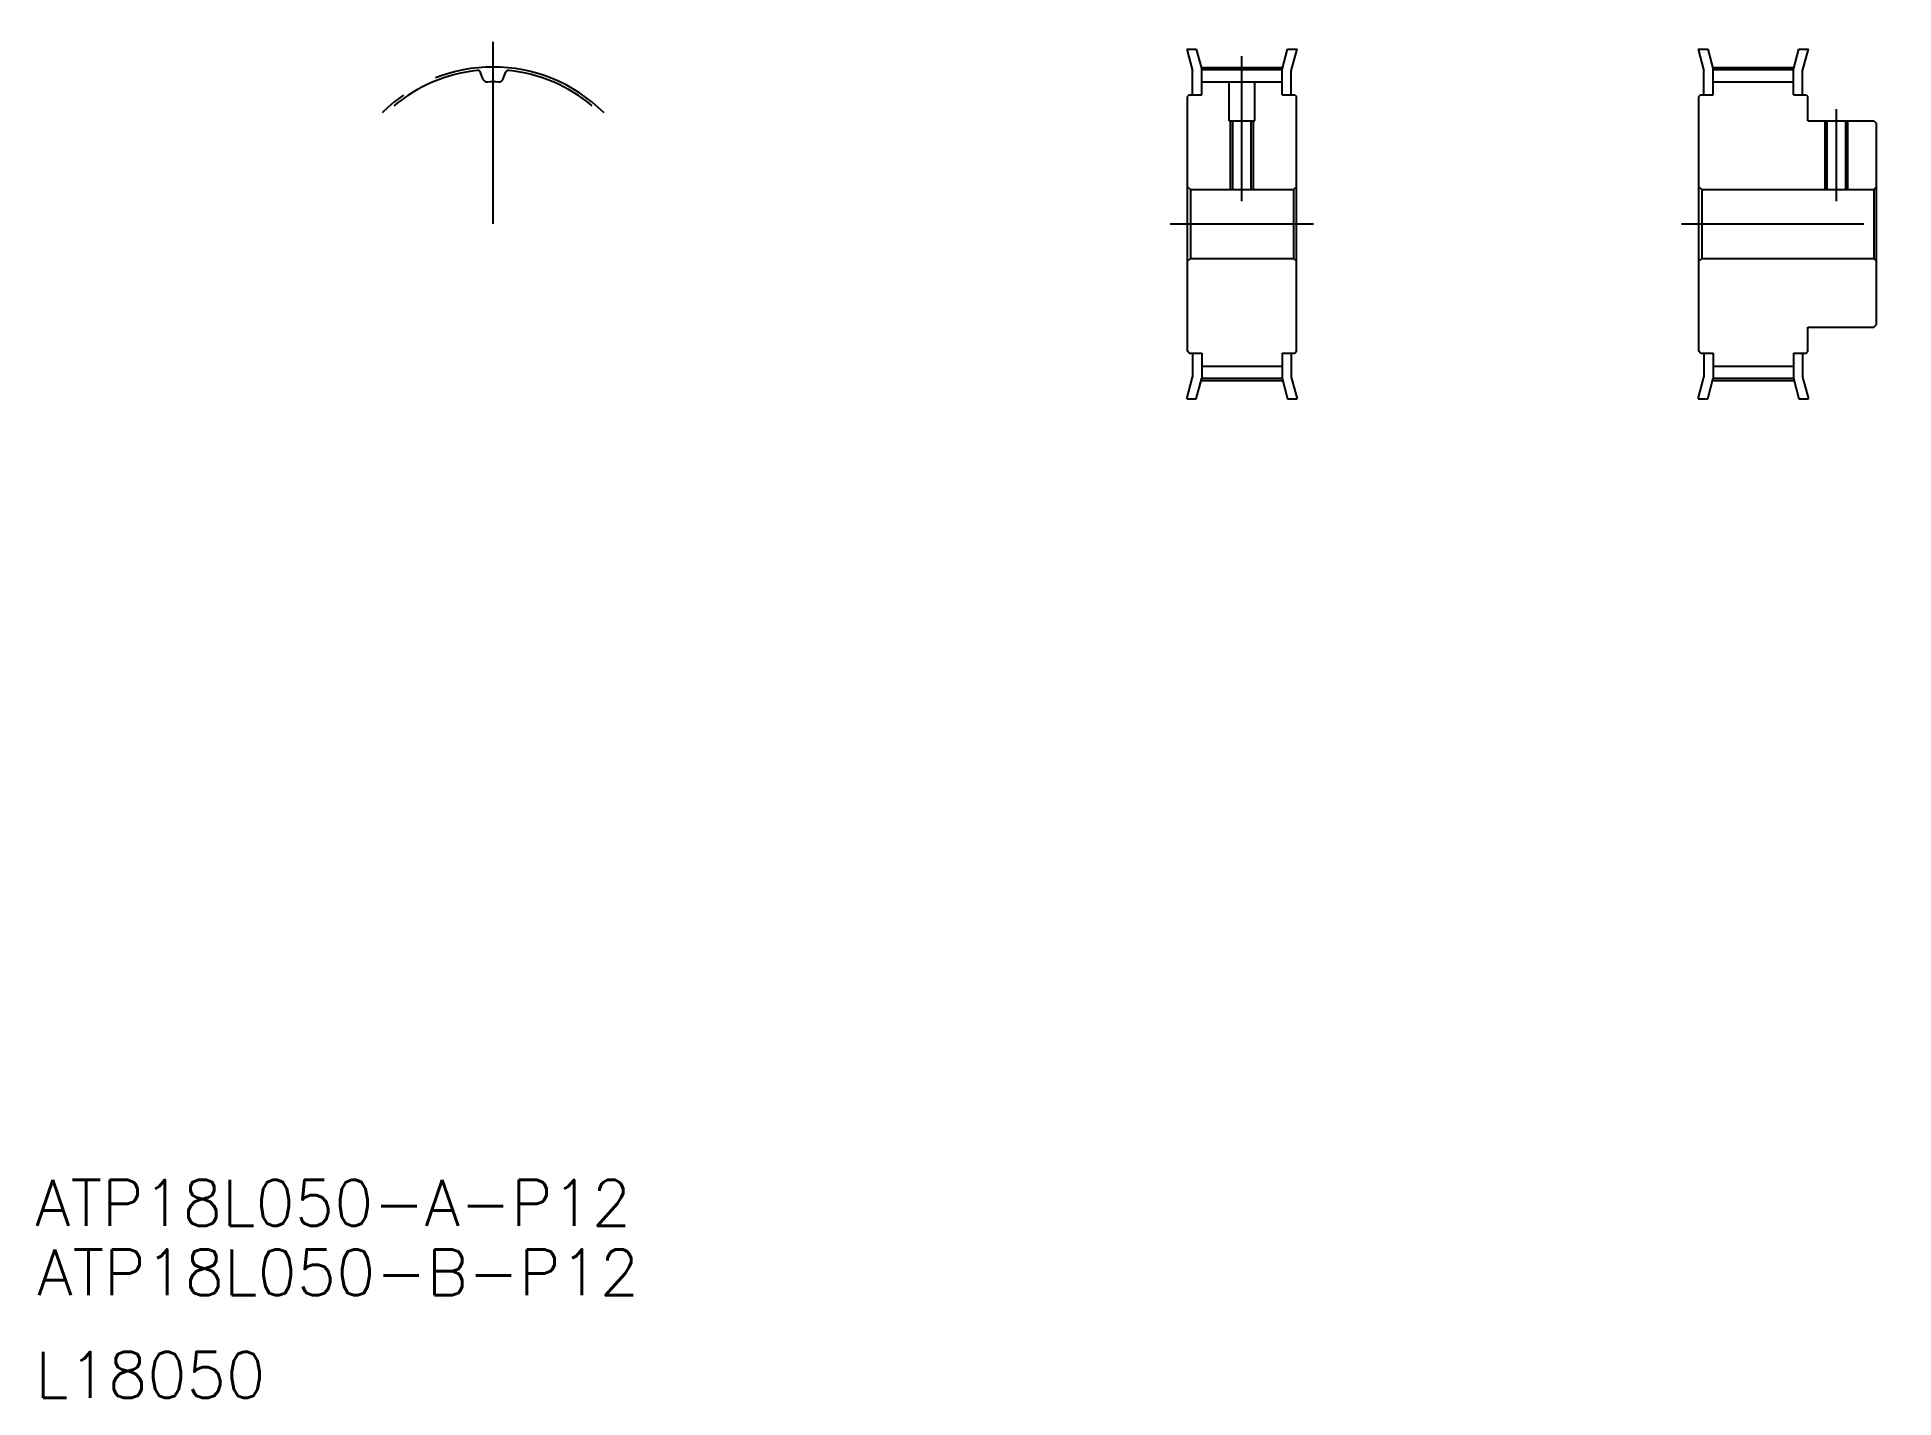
# Model space of a CAD drawing. Extents: x 82 to 406, y -33 to 204.
import ezdxf

# ---------------------------------------------------------------- set-up
doc = ezdxf.new("R2010")
doc.units = 0
doc.linetypes.add('CENTER', pattern=[50.8, 31.75, -6.35, 6.35, -6.35])
doc.linetypes.add('DASHED', pattern=[19.05, 12.7, -6.35])
doc.layers.get('0').update_dxf_attribs({"linetype": 'CONTINUOUS'})
doc.layers.add('CENTER', color=1, linetype='CENTER')
doc.styles.get("Standard").update_dxf_attribs({"font": 'txt', "bigfont": 'BIGFONT'})

msp = doc.modelspace()

# ---------------------------------------------------------------- linework, layer by layer
at = {"color": 7, "linetype": 'CONTINUOUS'}
for p, q in [((282.44, 202.17), (283.46, 198.37)), ((282.44, 202.17), (284.1, 202.17)), ((284.1, 202.17), (285.06, 198.58)), ((299.06, 198.58), (300.02, 202.17)), ((300.02, 202.17), (301.68, 202.17)), ((300.66, 198.37), (301.68, 202.17)), ((371.59, 202.17), (373.25, 202.17)), ((371.59, 202.17), (372.61, 198.37)), ((373.25, 202.17), (374.21, 198.58)), ((388.21, 198.58), (389.17, 202.17)), ((389.17, 202.17), (390.83, 202.17)), ((389.81, 198.37), (390.83, 202.17)), ((159.73, 197), (159.33, 198.09)), ((163.27, 197), (163.67, 198.09)), ((283.46, 194.17), (283.46, 198.37)), ((285.06, 194.17), (285.06, 198.58)), ((285.06, 198.58), (299.06, 198.58)), ((299.06, 194.17), (299.06, 198.58)), ((300.66, 194.17), (300.66, 198.37)), ((372.61, 194.17), (372.61, 198.37)), ((374.21, 194.17), (374.21, 198.58)), ((374.21, 198.58), (388.21, 198.58)), ((388.21, 194.17), (388.21, 198.58)), ((389.81, 194.17), (389.81, 198.37)), ((285.06, 196.45), (299.06, 196.45)), ((374.21, 196.45), (388.21, 196.45)), ((282.86, 194.17), (282.56, 193.87)), ((282.56, 149.47), (282.56, 193.87)), ((282.86, 194.17), (285.06, 194.17)), ((299.06, 194.17), (301.26, 194.17)), ((301.26, 194.17), (301.56, 193.87)), ((301.56, 149.47), (301.56, 193.87)), ((372.01, 194.17), (371.71, 193.87)), ((371.71, 149.47), (371.71, 193.87)), ((372.01, 194.17), (374.21, 194.17)), ((388.21, 194.17), (390.41, 194.17)), ((390.41, 194.17), (390.71, 193.87)), ((390.71, 189.67), (390.71, 193.87)), ((390.71, 189.67), (402.21, 189.67)), ((402.21, 189.67), (402.71, 189.17)), ((402.71, 154.17), (402.71, 189.17)), ((282.56, 178.17), (283.06, 177.67)), ((301.56, 178.17), (301.06, 177.67)), ((371.71, 178.17), (372.21, 177.67)), ((402.21, 177.67), (402.71, 178.17)), ((283.06, 177.67), (283.06, 165.67)), ((283.06, 177.67), (301.06, 177.67)), ((301.06, 177.67), (301.06, 165.67)), ((372.21, 177.67), (402.21, 177.67)), ((372.21, 177.67), (372.21, 165.67)), ((402.21, 177.67), (402.21, 165.67)), ((402.71, 171.67), (402.71, 171.67)), ((282.56, 165.17), (283.06, 165.67)), ((283.06, 165.67), (301.06, 165.67)), ((301.56, 165.17), (301.06, 165.67)), ((371.71, 165.17), (372.21, 165.67)), ((372.21, 165.67), (402.21, 165.67)), ((402.21, 165.67), (402.71, 165.17)), ((402.71, 162.92), (402.71, 162.92)), ((390.71, 153.67), (402.21, 153.67)), ((390.71, 149.47), (390.71, 153.67)), ((402.21, 153.67), (402.71, 154.17)), ((282.86, 149.17), (282.56, 149.47)), ((282.86, 149.17), (285.06, 149.17)), ((283.46, 149.17), (283.46, 144.98)), ((285.06, 149.17), (285.06, 144.77)), ((299.06, 149.17), (301.26, 149.17)), ((299.06, 149.17), (299.06, 144.77)), ((300.66, 149.17), (300.66, 144.98)), ((301.26, 149.17), (301.56, 149.47)), ((372.01, 149.17), (371.71, 149.47)), ((372.01, 149.17), (374.21, 149.17)), ((372.61, 149.17), (372.61, 144.98)), ((374.21, 149.17), (374.21, 144.77)), ((388.21, 149.17), (390.41, 149.17)), ((388.21, 149.17), (388.21, 144.77)), ((389.81, 149.17), (389.81, 144.98)), ((390.41, 149.17), (390.71, 149.47)), ((285.06, 146.9), (299.06, 146.9)), ((374.21, 146.9), (388.21, 146.9)), ((282.44, 141.17), (283.46, 144.98)), ((284.1, 141.17), (285.06, 144.77)), ((285.06, 144.77), (299.06, 144.77)), ((299.06, 144.77), (300.02, 141.17)), ((300.66, 144.98), (301.68, 141.17)), ((371.59, 141.17), (372.61, 144.98)), ((373.25, 141.17), (374.21, 144.77)), ((374.21, 144.77), (388.21, 144.77)), ((388.21, 144.77), (389.17, 141.17)), ((389.81, 144.98), (390.83, 141.17)), ((282.44, 141.17), (284.1, 141.17)), ((300.02, 141.17), (301.68, 141.17)), ((371.59, 141.17), (373.25, 141.17)), ((389.17, 141.17), (390.83, 141.17))]:
    msp.add_line(p, q, dxfattribs=at)
at = {"color": 3, "linetype": 'DASHED'}
for p, q in [((289.81, 189.67), (289.81, 196.45)), ((294.31, 189.67), (294.31, 196.45)), ((289.81, 189.67), (294.31, 189.67)), ((290.06, 177.67), (290.06, 189.67)), ((290.44, 177.67), (290.44, 189.67)), ((293.68, 177.67), (293.68, 189.67)), ((294.06, 177.67), (294.06, 189.67)), ((393.71, 177.67), (393.71, 189.67)), ((394.09, 177.67), (394.09, 189.67)), ((397.33, 177.67), (397.33, 189.67)), ((397.71, 177.67), (397.71, 189.67))]:
    msp.add_line(p, q, dxfattribs=at)
at = {"color": 7, "linetype": 'CONTINUOUS'}
for centre, radius, start, end in [((161.5, 171.67), 26.9, 95.799, 130), ((158.83, 197.91), 0.53, 20, 95.799), ((164.16, 197.91), 0.53, 84.201, 160), ((161.5, 171.67), 26.9, 50, 84.201), ((160.54, 197.29), 0.86, 200, 272.1438), ((161.5, 171.67), 24.77, 87.8562, 92.1438), ((162.46, 197.29), 0.86, 267.8562, 340)]:
    msp.add_arc(centre, radius, start, end, dxfattribs=at)
at = {"layer": 'CENTER', "color": 1, "linetype": 'CENTER'}
for p, q in [((161.5, 171.67), (161.5, 204.25)), ((292.06, 175.67), (292.06, 200.96)), ((284.96, 198.96), (299.16, 198.96)), ((374.11, 198.96), (388.31, 198.96)), ((395.71, 175.67), (395.71, 191.67)), ((279.56, 171.67), (304.56, 171.67)), ((368.71, 171.67), (405.71, 171.67)), ((284.96, 144.39), (299.16, 144.39)), ((374.11, 144.39), (388.31, 144.39))]:
    msp.add_line(p, q, dxfattribs=at)
msp.add_arc((161.5, 171.67), 27.37, 45, 135, dxfattribs=at)

# ---------------------------------------------------------------- texts
at = {"color": 7, "linetype": 'CONTINUOUS'}
for s, p in [('ATP18L050-A-P12', (81.67, -3.02)), ('ATP18L050-B-P12', (82.03, -15.14)), ('L18050', (81.67, -33.02))]:
    msp.add_text(s, height=8, dxfattribs=at).set_placement(p)

doc.saveas('drawing.dxf')
